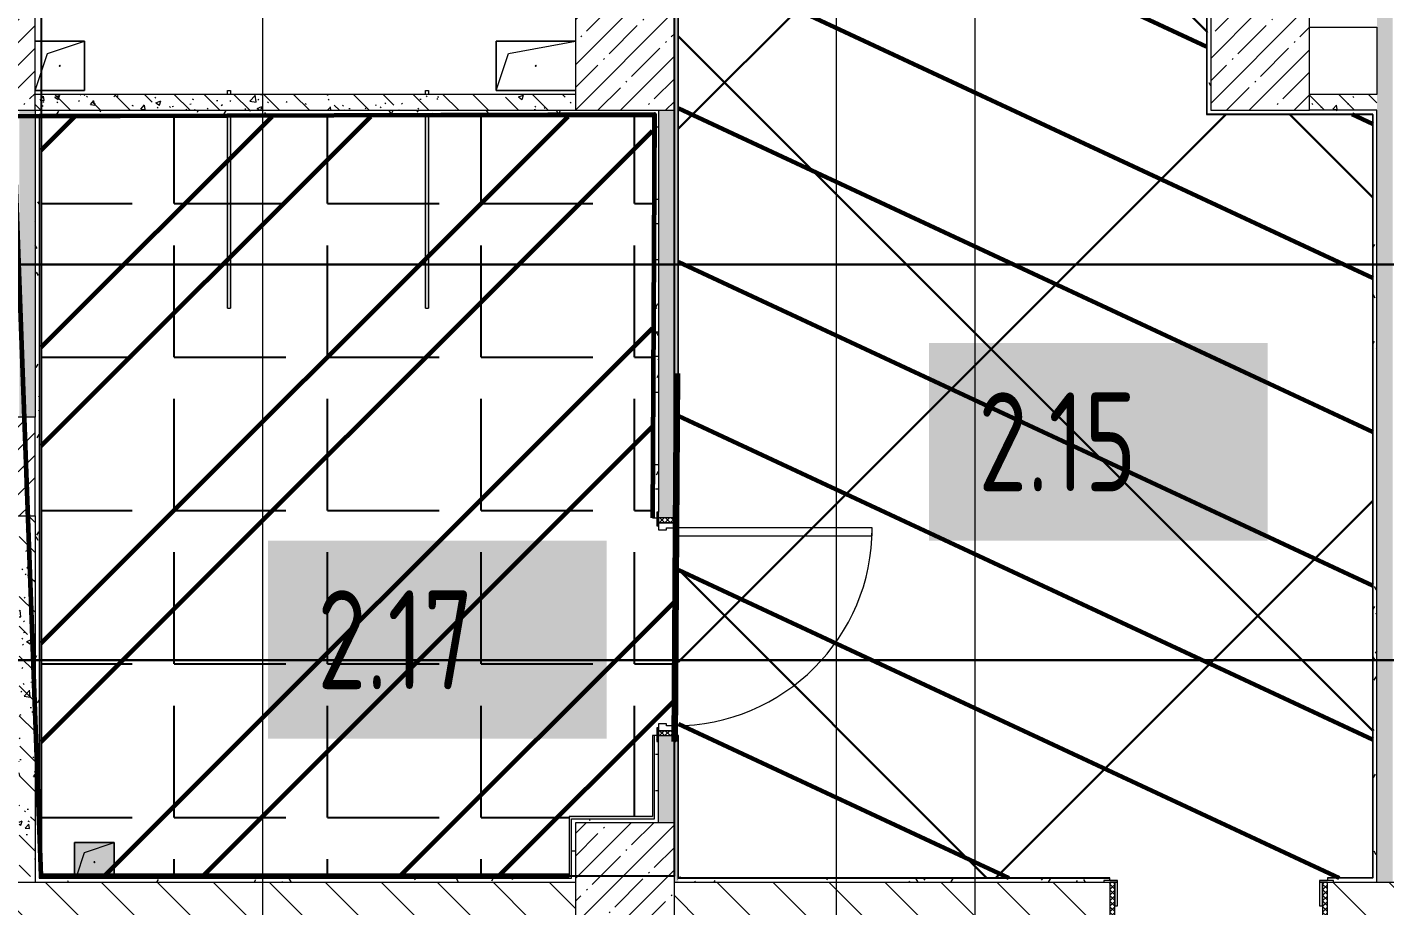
# Model space of a CAD drawing. Header units: millimetres. Extents: x -164500 to 426394, y -23753 to 102118.
# Drawn here: x 219542 to 226402, y 18679 to 23119 of the extents above; entities that cross this region are included whole.
import ezdxf
from ezdxf import colors
from ezdxf.entities.mleader import LeaderData, LeaderLine
from ezdxf.math import Vec2, Vec3

# ---------------------------------------------------------------- set-up
doc = ezdxf.new("R2010")
doc.units = ezdxf.units.MM
doc.linetypes.add('Осевая', pattern=[6350, 1270, -952.5, 3175, -952.5])
for name, color, linetype, lineweight in [('0) шлифовка', 5, 'Continuous', 60), ('196 1-3 этаж гидро изол', 6, 'Continuous', 60), ('284 стык. профилей', 1, 'Continuous', 120), ('5.3) Л-7 Линолеум 4 вып', 230, 'Continuous', 30), ('5.3) Линолем обрезка', 100, 'Continuous', 30), ('9.1) Рулон', 30, 'Continuous', 30), ('A-DOOR-2', 7, 'Continuous', 5), ('A-DOOR-FRAM-2', 7, 'Continuous', 5), ('A-FLOR', 7, 'Continuous', 9), ('A-GENM', 7, 'Continuous', 9), ('A-WALL', 7, 'Continuous', 5), ('I-WALL', 7, 'Continuous', 5), ('S-COLS', 7, 'Continuous', 9), ('S-COLS-1', 7, 'Continuous', 5), ('Оси', 7, 'Continuous', 9), ('Оси-2', 7, 'Осевая', 9)]:
    doc.layers.add(name, color=color, linetype=linetype, lineweight=lineweight)
for name, color, linetype in [('1.2.1) плитка КР3', 140, 'Continuous'), ('2) защита вин плитк', 6, 'Continuous'), ('3.2.2) Нал-ой пол 4 вып', 3, 'Continuous')]:
    doc.layers.add(name, color=color, linetype=linetype)
doc.layers.add('A-AREA-PATT-2', color=7, linetype='Continuous', lineweight=5, true_color=0xcde0ef, transparency=1)
for name, color, linetype, lineweight, true_color in [('A-DOOR-1', 7, 'Continuous', 5, 0xc0c0c0), ('A-DOOR-FRAM-1', 7, 'Continuous', 5, 0xc0c0c0), ('A-WALL-1', 9, 'Continuous', 5, 0x808080), ('A-WALL-FNSH-1', 9, 'Continuous', 5, 0x808080)]:
    doc.layers.add(name, color=color, linetype=linetype, lineweight=lineweight, true_color=true_color)
doc.styles.add('СПДС', font='ГОСТ тип А.ttf', dxfattribs={"width": 0.9})
pattern_1 = [(135, (148772.12, -0.94), (-150.8683, -150.8683), [213.36, -35.56, 7.112, -35.56]), (135, (148772.12, 149.83), (-150.8683, -150.8683), []), (50, (148772.12, -0.94), (255.05767, -22.3145), [26.67, -293.37]), (355, (148772.12, -0.94), (-49.3404, 267.4791), [21.336, -234.696]), (100.451, (148793.38, -2.8), (205.7195, 245.16356), [22.666, -249.326]), (46.184, (148772.12, 70.18), (379.511, -58.86), [40.005, -440.055]), (96.636, (148803.75, 65.27), (332.3634, 346.3991), [33.999, -373.989]), (351.184, (148772.12, 70.18), (332.3669, 346.3953), [32.004, -352.044]), (21, (148807.68, 52.4), (212.26017, -143.1711), [26.67, -293.37]), (326, (148807.68, 52.4), (86.5224, 257.8632), [21.336, -234.696]), (71.451, (148825.37, 40.47), (298.78395, 114.6901), [22.666, -249.326]), (37.5, (148772.12, -0.94), (4.32385, 118.37751), [6.706, -225.146, 6.706, -231.546, -235.585]), (37.5, (148772.12, -0.94), (4.32385, 118.37751), [-470.103, 6.706, -228.879]), (7.5, (148772.12, -0.94), (93.54758, 140.2533), [6.706, -129.134, 6.706, -219.812, -89.789]), (7.5, (148772.12, -0.94), (93.54758, 140.2533), [-362.356, 6.706, -83.083]), (327.5, (148692.82, -0.94), (189.82734, -8.02019), [6.706, -82.194, 6.706, -270.662, -368.046]), (327.5, (148692.82, -0.94), (189.82734, -8.02019), [-366.268, 6.706, -361.34]), (317.5, (148657.26, -0.94), (207.38114, 35.59764), [6.706, -108.864, 6.706, -177.495, -261.366]), (317.5, (148657.26, -0.94), (207.38114, 35.59764), [-299.771, 6.706, -254.66])]
pattern_2 = [(0, (148772.123, -0.94), (243.84, 60.96), [20.117, -162.763, 20.117, -162.763, -975.36]), (0, (148772.123, -0.94), (243.84, 60.96), [-365.76, 20.117, -345.643, 20.117, -162.763, -426.72]), (0, (148772.123, -0.94), (243.84, 60.96), [-914.4, 20.117, -101.803, 20.117, -284.683]), (120, (148863.563, 29.54), (-174.71291, 180.691634), [20.117, -162.763, 20.117, -162.763, -975.36]), (120, (148863.563, 29.54), (-174.71291, 180.691634), [-365.76, 20.117, -345.643, 20.117, -162.763, -426.72]), (120, (148863.563, 29.54), (-174.71291, 180.691634), [-914.4, 20.117, -101.803, 20.117, -284.683]), (240, (148894.043, 151.46), (-69.12709, -241.651634), [20.117, -162.763, 20.117, -162.763, -975.36]), (240, (148894.043, 151.46), (-69.12709, -241.651634), [-365.76, 20.117, -345.643, 20.117, -162.763, -426.72]), (240, (148894.043, 151.46), (-69.12709, -241.651634), [-914.4, 20.117, -101.803, 20.117, -284.683])]
pattern_3 = [(45, (205553.1, 26879), (-1347.04, 1347.04), [])]

# ---------------------------------------------------------------- blocks, each defined once
blk = doc.blocks.new('BSC_Колонна _Прямоугольная - 500х500-V323-Объем проектирования 2 этажа')
at = {"layer": 'S-COLS-1'}
h = blk.add_hatch(dxfattribs=at)
h.set_pattern_fill('FP_72', color=256, style=0, pattern_type=2)
h.set_pattern_definition([(45, (-77000, -22950), (-114.04925, 114.04925), []), (45, (-76885.95, -22950), (-114.04925, 114.04925), [201.613, -40.323, 6.706, -33.617])])
h.paths.add_polyline_path([(250, -250), (250, 250), (-250, 250), (-250, -250)])
for p, q in [((250, 250), (-250, 250)), ((-250, 250), (-250, -250)), ((250, -250), (250, 250)), ((-250, -250), (250, -250))]:
    blk.add_line(p, q, dxfattribs=at)
blk = doc.blocks.new('BSC_Колонна _Прямоугольная - 500х500-V324-Объем проектирования 2 этажа')
at = {"layer": 'S-COLS-1'}
h = blk.add_hatch(dxfattribs=at)
h.set_pattern_fill('FP_73', color=256, style=0, pattern_type=2)
h.set_pattern_definition([(45, (-73790, -22950), (-114.04925, 114.04925), []), (45, (-73675.95, -22950), (-114.04925, 114.04925), [201.613, -40.323, 6.706, -33.617])])
h.paths.add_polyline_path([(167.4, -250), (250, -250), (250, 250), (-250, 250), (-250, -250)])
for p, q in [((250, 250), (-250, 250)), ((-250, 250), (-250, -250)), ((250, -250), (250, 250)), ((-250, -250), (250, -250))]:
    blk.add_line(p, q, dxfattribs=at)
blk = doc.blocks.new('BSC_Колонна _Прямоугольная - 500х500-V325-Объем проектирования 2 этажа')
at = {"layer": 'S-COLS-1'}
h = blk.add_hatch(dxfattribs=at)
h.set_pattern_fill('FP_74', color=256, style=0, pattern_type=2)
h.set_pattern_definition([(45, (-70560, -22950), (-114.04925, 114.04925), []), (45, (-70445.95, -22950), (-114.04925, 114.04925), [201.613, -40.323, 6.706, -33.617])])
h.paths.add_polyline_path([(-250, -250), (250, -250), (250, 250), (-250, 250), (-250, 206.7)])
for p, q in [((250, 250), (-250, 250)), ((-250, 250), (-250, -250)), ((250, -250), (250, 250)), ((-250, -250), (250, -250))]:
    blk.add_line(p, q, dxfattribs=at)
blk = doc.blocks.new('131_Сантехническая перегородка - СП-2-V334-Объем проектирования 2 этажа')
at = {"layer": 'A-GENM'}
for p, q in [((0, 8), (969, 8)), ((0, 8), (0, -8)), ((1080, 8), (1100, 8)), ((1100, 8), (1100, -8)), ((969, -8), (0, -8)), ((1100, -8), (1080, -8))]:
    blk.add_line(p, q, dxfattribs=at)
blk = doc.blocks.new('GM_Отверстие прямоугольное _в плите_ - Отверстие-V382-Объем проектирования 2 этажа')
at = {"layer": 'A-GENM'}
for p, q in [((-100, -69), (-100, 100)), ((-100, 100), (100, 100)), ((100, 100), (-100, 100)), ((-100, 100), (-100, -69)), ((-50, 50), (100, 100)), ((100, 100), (100, -69)), ((100, -69), (100, 100)), ((-89.7, -69), (-50, 50))]:
    blk.add_line(p, q, dxfattribs=at)
for start, end in [(360, 180), (180, 360)]:
    blk.add_arc((0, 0), 2.5, start, end, dxfattribs=at)
blk = doc.blocks.new('GM_Отверстие прямоугольное _в плите_ - Отверстие-21612502-Объем проектирования 2 этажа')
at = {"layer": 'A-GENM'}
for p, q in [((-200, -125), (-200, 125)), ((-200, 125), (200, 125)), ((200, 125), (-200, 125)), ((-200, 125), (-200, -125)), ((-137.5, 62.5), (200, 125)), ((-200, -125), (-137.5, 62.5)), ((200, -125), (-200, -125)), ((-200, -125), (200, -125))]:
    blk.add_line(p, q, dxfattribs=at)
for start, end in [(360, 180), (180, 360)]:
    blk.add_arc((0, 0), 2.5, start, end, dxfattribs=at)
blk = doc.blocks.new('GM_Отверстие прямоугольное _в плите_ - Отверстие-V387-Объем проектирования 2 этажа')
at = {"layer": 'A-GENM'}
for p, q in [((-125, 125), (125, 125)), ((125, 125), (-125, 125)), ((-62.5, 62.5), (125, 125)), ((125, 125), (125, -125)), ((125, -125), (125, 125)), ((-125, -125), (-62.5, 62.5)), ((125, -125), (-125, -125)), ((-125, -125), (125, -125))]:
    blk.add_line(p, q, dxfattribs=at)
for start, end in [(360, 180), (180, 360)]:
    blk.add_arc((0, 0), 2.5, start, end, dxfattribs=at)
blk = doc.blocks.new('BSC_Колонна _Прямоугольная - 500х500-V388-Объем проектирования 2 этажа')
at = {"layer": 'S-COLS-1'}
h = blk.add_hatch(dxfattribs=at)
h.set_pattern_fill('FP_132', color=256, style=0, pattern_type=2)
h.set_pattern_definition([(45, (-70560, -20900), (-114.04925, 114.04925), []), (45, (-70445.95, -20900), (-114.04925, 114.04925), [201.613, -40.323, 6.706, -33.617])])
h.paths.add_polyline_path([(170, -250), (250, -250), (250, 250), (-250, 250), (-250, -250)])
for p, q in [((250, 250), (-250, 250)), ((-250, 250), (-250, -250)), ((250, -250), (250, 250)), ((-250, -250), (250, -250))]:
    blk.add_line(p, q, dxfattribs=at)
blk = doc.blocks.new('BSC_Колонна _Прямоугольная - 500х500-V393-Объем проектирования 2 этажа')
at = {"layer": 'S-COLS-1'}
h = blk.add_hatch(dxfattribs=at)
h.set_pattern_fill('FP_135', color=256, style=0, pattern_type=2)
h.set_pattern_definition([(45, (-73790, -18850), (-114.04925, 114.04925), []), (45, (-73675.95, -18850), (-114.04925, 114.04925), [201.613, -40.323, 6.706, -33.617])])
h.paths.add_polyline_path([(-250, -250), (250, -250), (250, 250), (-250, 250), (-250, -150.6)])
for p, q in [((250, 250), (-250, 250)), ((-250, 250), (-250, -250)), ((250, -250), (250, 250)), ((-250, -250), (250, -250))]:
    blk.add_line(p, q, dxfattribs=at)
blk = doc.blocks.new('*U1717')
at = {"layer": '5.3) Линолем обрезка'}
blk.add_lwpolyline([(-10250, 0), (10250, 0)], dxfattribs=at)
blk = doc.blocks.new('*U1718')
at = {"layer": '5.3) Линолем обрезка', "color": 0, "linetype": 'ByBlock', "lineweight": -2, "transparency": 16777216}
for p in [(0, 10000), (0, 8000)]:
    blk.add_blockref('*U1717', p, dxfattribs=at)

msp = doc.modelspace()

# ---------------------------------------------------------------- hatches: boundary and pattern name
at = {"layer": '0) шлифовка', "true_color": 0x2776bb}
h = msp.add_hatch(dxfattribs=at)
h.set_pattern_fill('ANSI31', color=152, scale=222, angle=110)
h.set_pattern_definition([(155, (205553.1, 26879), (-297.882, -638.81), [])])
h.paths.add_polyline_path([(226341.123, 26529), (225091.123, 26529), (225091.123, 26530), (225091.123, 26879), (222833.123, 26879), (222833.123, 26300), (222833.123, 18821), (225012.123, 18821), (226341.123, 18821), (226341.123, 22679), (225501.123, 22679), (225501.123, 23221), (226341.123, 23221)])
at = {"layer": '1.2.1) плитка КР3'}
h = msp.add_hatch(dxfattribs=at)
h.set_pattern_fill('ANGLE', color=256, scale=111)
h.set_pattern_definition([(0, (205553.1, 26879), (0, 775.335), [563.88, -211.455]), (90, (205553.1, 26879), (-775.335, 5e-14), [563.88, -211.455])])
h.paths.add_polyline_path([(222701.123, 22668.058), (219613.123, 22668.058), (219613.123, 18830.059), (222281.123, 18830.059), (222281.123, 19130.059), (222701.123, 19130.059), (222701.123, 19539.078), (222712.123, 19539.078), (222724.123, 19539.078), (222724.123, 19579.078), (222732.123, 19599.078), (222772.123, 19599.078), (222772.123, 19589.078), (222812.123, 19589.078), (222812.123, 20589.078), (222772.123, 20589.078), (222772.123, 20579.078), (222732.123, 20579.078), (222732.123, 20599.078), (222724.123, 20599.078), (222724.123, 20639.078), (222712.123, 20639.078), (222701.123, 20639.078)])
at = {"layer": '196 1-3 этаж гидро изол'}
h = msp.add_hatch(dxfattribs=at)
h.set_pattern_fill('ANSI32', color=256, scale=111)
h.set_pattern_definition([(45, (205553.1, 26879), (-747.606, 747.606), []), (45, (206051.5, 26879), (-747.606, 747.606), [])])
h.paths.add_polyline_path([(222701.123, 22668.058), (219613.123, 22668.058), (219613.123, 18830.059), (222281.123, 18830.059), (222281.123, 19130.059), (222701.123, 19130.059), (222701.123, 19539.078), (222712.123, 19539.078), (222724.123, 19539.078), (222724.123, 19579.078), (222732.123, 19599.078), (222772.123, 19599.078), (222772.123, 19589.078), (222812.123, 19589.078), (222812.123, 20589.078), (222772.123, 20589.078), (222772.123, 20579.078), (222732.123, 20579.078), (222732.123, 20599.078), (222724.123, 20599.078), (222724.123, 20639.078), (222712.123, 20639.078), (222701.123, 20639.078)])
at = {"layer": '2) защита вин плитк'}
h = msp.add_hatch(dxfattribs=at)
h.set_pattern_fill('ANSI31', color=256, scale=600)
h.set_pattern_definition(pattern_3)
h.paths.add_polyline_path([(226341.123, 26529), (225091.123, 26529), (225091.123, 26530), (225091.123, 26879), (222833.123, 26879), (222833.123, 26300), (222833.123, 18821), (225012.123, 18821), (226341.123, 18821), (226341.123, 22679), (225501.123, 22679), (225501.123, 23221), (226341.123, 23221)])
at = {"layer": '3.2.2) Нал-ой пол 4 вып'}
h = msp.add_hatch(dxfattribs=at)
h.set_pattern_fill('ANSI31', color=256, scale=600)
h.set_pattern_definition(pattern_3)
h.paths.add_polyline_path([(226341.123, 26529), (225091.123, 26529), (225091.123, 26530), (225091.123, 26879), (222833.123, 26879), (222833.123, 26300), (222833.123, 18821), (225012.123, 18821), (226341.123, 18821), (226341.123, 22679), (225501.123, 22679), (225501.123, 23221), (226341.123, 23221)])
at = {"layer": '5.3) Л-7 Линолеум 4 вып'}
h = msp.add_hatch(dxfattribs=at)
h.set_pattern_fill('ANSI37', color=256, scale=600)
h.set_pattern_definition([(45, (205553.1, 26879), (-1347.04, 1347.04), []), (135, (205553.1, 26879), (-1347.04, -1347.04), [])])
h.paths.add_polyline_path([(226341.123, 26529), (225091.123, 26529), (225091.123, 26530), (225091.123, 26879), (222833.123, 26879), (222833.123, 26300), (222833.123, 18821), (225012.123, 18821), (226341.123, 18821), (226341.123, 22679), (225501.123, 22679), (225501.123, 23221), (226341.123, 23221)])
at = {"layer": 'A-AREA-PATT-2'}
msp.add_hatch(color=256, dxfattribs=at).paths.add_polyline_path([(219782.123, 18824.559), (222286.623, 18824.559), (222286.623, 19124.559), (222706.623, 19124.559), (222706.623, 19539.078), (222701.123, 19539.078), (222701.123, 19130.059), (222281.123, 19130.059), (222281.123, 18830.059), (219982.123, 18830.059), (219982.123, 18999.059), (219782.123, 18999.059), (219782.123, 18830.059), (219613.123, 18830.059), (219613.123, 22668.058), (220554.123, 22668.058), (220554.123, 21699.058), (220570.123, 21699.058), (220570.123, 22668.058), (221554.123, 22668.058), (221554.123, 21699.058), (221570.123, 21699.058), (221570.123, 22668.058), (222701.123, 22668.058), (222701.123, 20639.078), (222706.623, 20639.078), (222705.748, 22673.558), (219607.623, 22673.558), (219607.623, 18824.559), (219625.778, 18824.559)])
at = {"layer": 'A-DOOR-2'}
h = msp.add_hatch(dxfattribs=at)
h.set_pattern_fill('FP_199', color=256, angle=-90, style=0, pattern_type=2)
h.set_pattern_definition([(45, (222876.808, 18350.167), (-14.14214, 14.14214), []), (135, (222876.808, 18350.167), (-14.14214, -14.14214), [])])
h.paths.add_polyline_path([(222753.3, 19539.078), (222812.123, 19539.078), (222810.305, 19564.078), (222732.123, 19564.078), (222732.123, 19539.078)])
h = msp.add_hatch(dxfattribs=at)
h.set_pattern_fill('FP_75', color=256, angle=180, style=0, pattern_type=2)
h.set_pattern_definition([(315, (223823.212, 18534.374), (14.14214, 14.14214), []), (45, (223823.212, 18534.374), (-14.14214, 14.14214), [])])
h.paths.add_polyline_path([(225012.123, 18599.059), (225037.123, 18599.111), (225037.123, 18799.059), (225012.123, 18799.059)])
at = {"layer": 'A-DOOR-FRAM-2'}
h = msp.add_hatch(dxfattribs=at)
h.set_pattern_fill('FP_200', color=256, angle=-90, style=0, pattern_type=2)
h.set_pattern_definition([(315, (222876.808, 20472.962), (14.1421, 14.1421), []), (45, (222876.808, 20472.962), (-14.1421, 14.1421), [])])
h.paths.add_polyline_path([(222732.389, 20614.078), (222812.123, 20614.078), (222812.123, 20639.078), (222732.123, 20639.078), (222732.123, 20614.078)])
h = msp.add_hatch(dxfattribs=at)
h.set_pattern_fill('FP_76', color=256, angle=180, style=0, pattern_type=2)
h.set_pattern_definition([(225, (225946.007, 18534.374), (14.1421, -14.1421), []), (315, (225946.007, 18534.374), (14.1421, 14.1421), [])])
h.paths.add_polyline_path([(226112.123, 18599.059), (226112.123, 18799.059), (226087.123, 18799.059), (226087.123, 18599.059), (226099.303, 18599.059)])
at = {"layer": 'I-WALL'}
h = msp.add_hatch(dxfattribs=at)
h.set_pattern_fill('FP_41', color=256, style=0, pattern_type=2)
h.set_pattern_definition(pattern_1)
h.paths.add_polyline_path([(226362.227, 18799.059), (226442.123, 18799.059), (226442.123, 26899.058), (226362.123, 26899.058), (226362.123, 18799.059)])
h = msp.add_hatch(dxfattribs=at)
h.set_pattern_fill('FP_191', color=256, style=0, pattern_type=2)
h.set_pattern_definition(pattern_2)
h.paths.add_polyline_path([(222832.123, 18799.059), (222832.123, 19539.078), (222820.123, 19539.078), (222820.123, 19509.078), (222812.123, 19509.078), (222812.123, 18799.059)])
h.paths.add_polyline_path([(222820.123, 20639.078), (222832.123, 20639.078), (222832.123, 25199.058), (222820.123, 25199.058), (222820.123, 25169.058), (222812.123, 25169.058), (222812.255, 20669.078), (222820.123, 20669.078)])
h.paths.add_polyline_path([(222832.123, 26299.058), (222832.123, 26879.058), (222812.123, 26878.058), (222812.123, 26329.058), (222820.123, 26329.058), (222820.123, 26299.058)])
h = msp.add_hatch(dxfattribs=at)
h.set_pattern_fill('FP_41', color=256, style=0, pattern_type=2)
h.set_pattern_definition(pattern_1)
h.paths.add_polyline_path([(219502.39, 21149.059), (219582.123, 21149.059), (219582.123, 22699.058), (219502.123, 22699.058), (219502.123, 21149.059)])
h.paths.add_polyline_path([(219546.568, 23199.058), (219582.123, 23199.058), (219582.123, 26616.558), (219576.89, 26599.058), (219502.123, 26599.058), (219502.123, 23199.058)])
h = msp.add_hatch(dxfattribs=at)
h.set_pattern_fill('FP_41', color=256, style=0, pattern_type=2)
h.set_pattern_definition(pattern_1)
h.paths.add_polyline_path([(222812.123, 19099.059), (222812.123, 19539.078), (222732.123, 19539.078), (222732.123, 19099.059), (222737.123, 19099.059)])
h.paths.add_polyline_path([(222812.123, 20639.078), (222812.123, 22699.058), (222732.123, 22699.058), (222732.123, 20639.078)])
h.paths.add_polyline_path([(222812.123, 23199.058), (222812.123, 25199.058), (222732.123, 25199.058), (222732.123, 23199.058), (222746.008, 23199.058)])
h.paths.add_polyline_path([(222732.123, 26299.058), (222812.123, 26299.058), (222812.123, 26586.558), (222732.123, 26586.558), (222732.123, 26329.058)])
h = msp.add_hatch(dxfattribs=at)
h.set_pattern_fill('FP_191', color=256, style=0, pattern_type=2)
h.set_pattern_definition(pattern_2)
h.paths.add_polyline_path([(225502.123, 22699.058), (225522.123, 22699.058), (225522.123, 23219.058), (225502.123, 23219.058), (225502.123, 22729.9)])
h = msp.add_hatch(dxfattribs=at)
h.set_pattern_fill('FP_41', color=256, style=0, pattern_type=2)
h.set_pattern_definition(pattern_1)
h.paths.add_polyline_path([(222312.123, 22699.058), (222312.123, 22779.058), (219582.123, 22779.058), (219582.123, 22699.058), (220434.908, 22699.058)])
h = msp.add_hatch(dxfattribs=at)
h.set_pattern_fill('FP_41', color=256, style=0, pattern_type=2)
h.set_pattern_definition(pattern_1)
h.paths.add_polyline_path([(226362.123, 22699.058), (226362.123, 22779.058), (226022.123, 22779.058), (226022.123, 22699.058), (226360.562, 22699.058)])
h = msp.add_hatch(dxfattribs=at)
h.set_pattern_fill('FP_191', color=256, style=0, pattern_type=2)
h.set_pattern_definition(pattern_2)
h.paths.add_polyline_path([(220434.908, 22679.058), (222712.123, 22679.058), (222712.123, 22699.058), (219582.123, 22699.058), (219582.123, 22679.058), (219712.173, 22679.058)])
h = msp.add_hatch(dxfattribs=at)
h.set_pattern_fill('FP_191', color=256, style=0, pattern_type=2)
h.set_pattern_definition(pattern_2)
h.paths.add_polyline_path([(219582.123, 18819.059), (219602.123, 18819.059), (219602.123, 22679.058), (219582.123, 22678.93), (219582.123, 18819.288)])
h = msp.add_hatch(dxfattribs=at)
h.set_pattern_fill('FP_191', color=256, style=0, pattern_type=2)
h.set_pattern_definition(pattern_2)
h.paths.add_polyline_path([(222712.123, 19119.059), (222732.123, 19119.059), (222729.942, 19509.078), (222724.123, 19509.078), (222724.123, 19539.078), (222712.123, 19539.078), (222712.123, 19130.059)])
h.paths.add_polyline_path([(222724.123, 20639.078), (222724.123, 20669.078), (222732.123, 20669.078), (222732.123, 22699.058), (222712.123, 22699.058), (222712.123, 20639.078)])
h = msp.add_hatch(dxfattribs=at)
h.set_pattern_fill('FP_191', color=256, style=0, pattern_type=2)
h.set_pattern_definition(pattern_2)
h.paths.add_polyline_path([(226216.783, 22679.058), (226341.123, 22679.058), (226341.123, 22699.058), (225502.123, 22699.058), (225502.123, 22679.058), (226112.123, 22679.058)])
h = msp.add_hatch(dxfattribs=at)
h.set_pattern_fill('FP_191', color=256, style=0, pattern_type=2)
h.set_pattern_definition(pattern_2)
h.paths.add_polyline_path([(226362.123, 18819.059), (226360.562, 22699.058), (226342.123, 22699.058), (226342.123, 18820.059)])
h = msp.add_hatch(dxfattribs=at)
h.set_pattern_fill('FP_41', color=256, style=0, pattern_type=2)
h.set_pattern_definition(pattern_1)
h.paths.add_polyline_path([(219502.123, 18799.059), (219582.123, 18799.059), (219582.123, 20649.059), (219502.123, 20649.059), (219502.123, 19007.207)])
h = msp.add_hatch(dxfattribs=at)
h.set_pattern_fill('FP_191', color=256, style=0, pattern_type=2)
h.set_pattern_definition(pattern_2)
h.paths.add_polyline_path([(222292.123, 18819.059), (222312.123, 18819.059), (222312.123, 19119.059), (222292.123, 19119.059), (222292.123, 18830.059)])
h = msp.add_hatch(dxfattribs=at)
h.set_pattern_fill('FP_191', color=256, style=0, pattern_type=2)
h.set_pattern_definition(pattern_2)
h.paths.add_polyline_path([(222312.123, 19099.059), (222732.123, 19099.059), (222732.123, 19119.059), (222312.123, 19119.059)])
h = msp.add_hatch(dxfattribs=at)
h.set_pattern_fill('FP_23', color=256, style=0, pattern_type=2)
h.set_pattern_definition([(135, (148772.12, -0.94), (-141.42136, -141.42136), [])])
h.paths.add_polyline_path([(232872.836, 18599.059), (232972.123, 18599.059), (232972.123, 18799.059), (228952.123, 18799.059), (228952.123, 18599.059), (232721.392, 18599.059)])
h.paths.add_polyline_path([(222312.123, 18599.059), (222312.123, 18799.059), (215532.123, 18799.059), (215532.123, 18599.059), (220434.908, 18599.059)])
h.paths.add_polyline_path([(223273.437, 18599.059), (225012.123, 18599.059), (225012.123, 18799.059), (222812.123, 18799.059), (222812.123, 18599.059)])
h.paths.add_polyline_path([(226112.123, 18599.059), (227352.123, 18599.059), (227352.123, 18799.059), (226112.123, 18799.059)])
h = msp.add_hatch(dxfattribs=at)
h.set_pattern_fill('FP_191', color=256, style=0, pattern_type=2)
h.set_pattern_definition(pattern_2)
h.paths.add_polyline_path([(220434.908, 18799.059), (222312.123, 18799.059), (222312.123, 18819.059), (219582.123, 18819.059), (219582.123, 18799.059), (219602.123, 18799.059)])
h = msp.add_hatch(dxfattribs=at)
h.set_pattern_fill('FP_191', color=256, style=0, pattern_type=2)
h.set_pattern_definition(pattern_2)
h.paths.add_polyline_path([(226362.123, 18799.059), (226362.123, 18819.059), (226112.123, 18819.059), (226112.636, 18807.059), (226142.123, 18807.059), (226142.123, 18799.059), (226342.123, 18799.059)])
h.paths.add_polyline_path([(224568.893, 18799.059), (224982.123, 18799.334), (224982.123, 18807.059), (225012.123, 18807.059), (225012.123, 18819.059), (222833.123, 18819.059), (222832.123, 18799.059), (224436.04, 18799.059)])

# ---------------------------------------------------------------- linework, layer by layer
at = {"layer": '1.2.1) плитка КР3'}
msp.add_lwpolyline([(222812.123, 26899.058), (219613.123, 26899.058), (219613.123, 18830.059), (222812.123, 18830.059)], close=True, dxfattribs=at)
at = {"layer": '196 1-3 этаж гидро изол'}
msp.add_lwpolyline([(222281.123, 18830.059), (219613.123, 18830.059), (219473.123, 22670.058), (222712.123, 22679.058), (222701.123, 20639.078)], dxfattribs=at)
at = {"layer": '284 стык. профилей'}
msp.add_lwpolyline([(222825.123, 21369.078), (222812.123, 19509.078)], dxfattribs=at)
at = {"layer": 'A-DOOR-1'}
for p, q in [((223812.123, 20589.078), (222812.123, 20589.078)), ((222812.123, 20589.078), (222812.123, 20549.078)), ((223812.123, 20549.078), (223812.123, 20589.078)), ((222812.123, 20549.078), (223812.123, 20549.078))]:
    msp.add_line(p, q, dxfattribs=at)
msp.add_arc((222812.123, 20589.078), 1000, 270, 0, dxfattribs=at)
at = {"layer": 'A-DOOR-FRAM-1'}
for p, q in [((222732.123, 20669.078), (222724.123, 20669.078)), ((222724.123, 20669.078), (222724.123, 20599.078)), ((222732.123, 20599.078), (222732.123, 20669.078)), ((222820.123, 20669.078), (222812.123, 20669.078)), ((222812.123, 20669.078), (222812.123, 20599.078)), ((222820.123, 20599.078), (222820.123, 20669.078)), ((222724.123, 20599.078), (222732.123, 20599.078)), ((222812.123, 20639.078), (222732.123, 20639.078)), ((222732.123, 20639.078), (222732.123, 20614.078)), ((222812.123, 20614.078), (222732.123, 20614.078)), ((222732.123, 20614.078), (222732.123, 20579.078)), ((222732.123, 20614.078), (222812.123, 20614.078)), ((222733.123, 20614.078), (222732.123, 20614.078)), ((222732.123, 20614.078), (222732.123, 20599.078)), ((222732.123, 20599.078), (222733.123, 20599.078)), ((222733.123, 20599.078), (222733.123, 20614.078)), ((222772.123, 20579.078), (222772.123, 20589.078)), ((222772.123, 20589.078), (222812.123, 20589.078)), ((222812.123, 20614.078), (222811.123, 20614.078)), ((222811.123, 20614.078), (222811.123, 20599.078)), ((222811.123, 20599.078), (222812.123, 20599.078)), ((222812.123, 20614.078), (222812.123, 20639.078)), ((222812.123, 20589.078), (222812.123, 20614.078)), ((222812.123, 20599.078), (222812.123, 20614.078)), ((222812.123, 20599.078), (222820.123, 20599.078)), ((222732.123, 20579.078), (222772.123, 20579.078)), ((222724.123, 19579.078), (222724.123, 19509.078)), ((222732.123, 19579.078), (222724.123, 19579.078)), ((222772.123, 19599.078), (222732.123, 19599.078)), ((222732.123, 19599.078), (222732.123, 19564.078)), ((222732.123, 19579.078), (222732.123, 19564.078)), ((222733.123, 19579.078), (222732.123, 19579.078)), ((222732.123, 19509.078), (222732.123, 19579.078)), ((222732.123, 19564.078), (222812.123, 19564.078)), ((222732.123, 19564.078), (222732.123, 19539.078)), ((222812.123, 19564.078), (222732.123, 19564.078)), ((222732.123, 19564.078), (222733.123, 19564.078)), ((222733.123, 19564.078), (222733.123, 19579.078)), ((222772.123, 19589.078), (222772.123, 19599.078)), ((222812.123, 19589.078), (222772.123, 19589.078)), ((222811.123, 19579.078), (222811.123, 19564.078)), ((222812.123, 19579.078), (222811.123, 19579.078)), ((222811.123, 19564.078), (222812.123, 19564.078)), ((222812.123, 19564.078), (222812.123, 19589.078)), ((222812.123, 19564.078), (222812.123, 19579.078)), ((222812.123, 19579.078), (222812.123, 19509.078)), ((222820.123, 19579.078), (222812.123, 19579.078)), ((222812.123, 19539.078), (222812.123, 19564.078)), ((222820.123, 19509.078), (222820.123, 19579.078)), ((222724.123, 19509.078), (222732.123, 19509.078)), ((222732.123, 19539.078), (222812.123, 19539.078)), ((222812.123, 19509.078), (222820.123, 19509.078)), ((225052.123, 18807.059), (224982.123, 18807.059)), ((224982.123, 18807.059), (224982.123, 18799.059)), ((224982.123, 18799.059), (225052.123, 18799.059)), ((225037.123, 18799.059), (225012.123, 18799.059)), ((225012.123, 18799.059), (225012.123, 18599.059)), ((225037.123, 18599.059), (225037.123, 18799.059)), ((225052.123, 18799.059), (225037.123, 18799.059)), ((225037.123, 18799.059), (225037.123, 18679.059)), ((225052.123, 18799.059), (225052.123, 18807.059)), ((225052.123, 18679.059), (225052.123, 18799.059)), ((226072.123, 18807.059), (226072.123, 18799.059)), ((226142.123, 18807.059), (226072.123, 18807.059)), ((226072.123, 18799.059), (226072.123, 18679.059)), ((226087.123, 18799.059), (226072.123, 18799.059)), ((226072.123, 18799.059), (226142.123, 18799.059)), ((226087.123, 18799.059), (226087.123, 18599.059)), ((226112.123, 18799.059), (226087.123, 18799.059)), ((226087.123, 18679.059), (226087.123, 18799.059)), ((226112.123, 18599.059), (226112.123, 18799.059)), ((226142.123, 18799.059), (226142.123, 18807.059)), ((225037.123, 18679.059), (225052.123, 18679.059)), ((226072.123, 18679.059), (226087.123, 18679.059))]:
    msp.add_line(p, q, dxfattribs=at)
at = {"layer": 'A-FLOR'}
for p, q in [((222812.123, 20590.02), (222812.123, 19590.02)), ((222812.123, 20589.078), (222812.123, 19589.078))]:
    msp.add_line(p, q, dxfattribs=at)
at = {"layer": 'A-WALL'}
for p, q in [((219582.123, 22699.058), (219582.123, 21149.059)), ((219602.123, 22679.058), (222712.123, 22679.058)), ((219602.123, 22679.058), (219602.123, 18819.059)), ((222712.123, 20639.078), (222712.123, 22679.058)), ((222732.123, 22699.058), (222732.123, 20669.078)), ((222812.123, 20669.078), (222812.123, 22699.058)), ((226342.123, 18819.059), (226342.123, 22679.058)), ((226362.123, 18799.059), (226362.123, 22699.058)), ((219582.123, 20649.059), (219582.123, 18799.059)), ((222712.123, 19119.059), (222712.123, 19539.078)), ((222732.123, 19099.059), (222732.123, 19509.078)), ((222812.123, 19099.059), (222812.123, 19509.078)), ((222832.123, 18819.059), (222832.123, 19539.078)), ((222292.123, 18819.059), (222292.123, 19119.059)), ((222312.123, 19119.059), (222712.123, 19119.059)), ((215532.123, 18799.059), (222312.123, 18799.059)), ((219602.123, 18819.059), (222292.123, 18819.059)), ((222812.123, 18799.059), (224982.123, 18799.059)), ((222832.123, 18819.059), (225012.123, 18819.059)), ((226342.123, 18819.059), (226112.123, 18819.059)), ((226142.123, 18799.059), (227352.123, 18799.059))]:
    msp.add_line(p, q, dxfattribs=at)
at = {"layer": 'A-WALL-1'}
for p, q in [((222832.123, 20639.078), (222832.123, 25199.058)), ((225502.123, 23219.058), (225502.123, 22679.058)), ((226022.123, 23119.058), (226362.123, 23119.058)), ((226362.123, 23119.058), (226362.123, 22779.058)), ((222312.123, 22779.058), (219582.123, 22779.058)), ((226362.123, 22779.058), (226022.123, 22779.058)), ((219582.123, 22699.058), (222312.123, 22699.058)), ((226362.123, 22699.058), (226022.123, 22699.058)), ((226341.123, 22679.058), (226342.123, 22679.058)), ((222712.123, 20639.078), (222724.123, 20639.078)), ((222820.123, 20639.078), (222832.123, 20639.078)), ((222724.123, 19539.078), (222712.123, 19539.078)), ((222832.123, 19539.078), (222820.123, 19539.078)), ((225012.123, 18807.059), (225012.123, 18819.059)), ((226112.123, 18819.059), (226112.123, 18807.059))]:
    msp.add_line(p, q, dxfattribs=at)
at = {"layer": 'A-WALL-FNSH-1'}
for p, q in [((222833.123, 20639.078), (222833.123, 25199.058)), ((225501.123, 23220.058), (225501.123, 22678.058)), ((219613.123, 22668.058), (222701.123, 22668.058)), ((219613.123, 18830.059), (219613.123, 22668.058)), ((222701.123, 22668.058), (222701.123, 20639.078)), ((225501.123, 22678.058), (226341.123, 22678.058)), ((226341.123, 22679.058), (225502.123, 22679.058)), ((226341.123, 22678.058), (226341.123, 18820.059)), ((222701.123, 20639.078), (222712.123, 20639.078)), ((222832.123, 20639.078), (222833.123, 20639.078)), ((222712.123, 19539.078), (222701.123, 19539.078)), ((222701.123, 19539.078), (222701.123, 19130.059)), ((222833.123, 19539.078), (222832.123, 19539.078)), ((222833.123, 18820.059), (222833.123, 19539.078)), ((222281.123, 19130.059), (222281.123, 18830.059)), ((222701.123, 19130.059), (222281.123, 19130.059)), ((222292.123, 19119.059), (222312.123, 19119.059)), ((222281.123, 18830.059), (219613.123, 18830.059)), ((225012.123, 18820.059), (222833.123, 18820.059)), ((225012.123, 18819.059), (225012.123, 18820.059)), ((226341.123, 18820.059), (226112.123, 18820.059)), ((226112.123, 18820.059), (226112.123, 18819.059))]:
    msp.add_line(p, q, dxfattribs=at)
at = {"layer": 'Оси'}
for points in [[(224332.123, -1907.2), (224332.123, 3092.8), (224332.123, 22577.13), (224332.123, 27577.13)], [(220732.123, -1907.2), (220732.123, 3092.8), (220732.123, 22397.13), (220732.123, 27397.13)], [(223632.123, -1907.2), (223632.123, 3092.8), (223632.123, 22397.13), (223632.123, 27397.13)]]:
    msp.add_lwpolyline(points, dxfattribs=at)
at = {"layer": 'Оси-2'}
for p, q in [((224332.123, 3093.741), (224332.123, 22578.071)), ((220732.123, 3093.741), (220732.123, 22398.071)), ((223632.123, 3093.741), (223632.123, 22398.071))]:
    msp.add_line(p, q, dxfattribs=at)

# ---------------------------------------------------------------- block references
at = {"layer": '5.3) Линолем обрезка'}
msp.add_blockref('*U1718', (221923.123, 11920.058), dxfattribs=at)
at = {"layer": 'A-GENM'}
for name, p in [('GM_Отверстие прямоугольное _в плите_ - Отверстие-V387-Объем проектирования 2 этажа', (219707.123, 22924.058)), ('GM_Отверстие прямоугольное _в плите_ - Отверстие-21612502-Объем проектирования 2 этажа', (222112.123, 22924.058)), ('GM_Отверстие прямоугольное _в плите_ - Отверстие-V382-Объем проектирования 2 этажа', (219882.123, 18899.059))]:
    msp.add_blockref(name, p, dxfattribs=at)
at = {"layer": 'A-GENM', "rotation": 90.00000000000006}
for p in [(220562.123, 21699.058), (221562.123, 21699.058)]:
    msp.add_blockref('131_Сантехническая перегородка - СП-2-V334-Объем проектирования 2 этажа', p, dxfattribs=at)
at = {"layer": 'S-COLS'}
for name, p in [('BSC_Колонна _Прямоугольная - 500х500-V325-Объем проектирования 2 этажа', (219332.123, 22949.058)), ('BSC_Колонна _Прямоугольная - 500х500-V324-Объем проектирования 2 этажа', (222562.123, 22949.058)), ('BSC_Колонна _Прямоугольная - 500х500-V323-Объем проектирования 2 этажа', (225772.123, 22949.058)), ('BSC_Колонна _Прямоугольная - 500х500-V388-Объем проектирования 2 этажа', (219332.123, 20899.059)), ('BSC_Колонна _Прямоугольная - 500х500-V393-Объем проектирования 2 этажа', (222562.123, 18849.059))]:
    msp.add_blockref(name, p, dxfattribs=at)

# ---------------------------------------------------------------- texts
at = {"char_height": 500, "width": 1212.1515, "attachment_point": 1, "style": 'СПДС', "bg_fill": 1, "box_fill_scale": 1.5, "bg_fill_color": 7, "bg_fill_true_color": 16777215, "bg_fill_transparency": 0}
for s, insert in [('2.15', (224348.056, 21273.548)), ('2.17', (221008.501, 20273.548))]:
    msp.add_mtext(s, dxfattribs=dict(at, insert=insert))

# ---------------------------------------------------------------- leaders
at = {"layer": '9.1) Рулон', "color": 250, "lineweight": 30}
ml = msp.add_multileader_mtext('Standard', dxfattribs=at)
ml.set_content('Спортивный линолеум, ширина рулона 2 м, \\PДлина рулона 20,5 м = одна полоса 3,64 м + обрезок 16,86 м.\\PК закупке 2 рулона (41,0 м2)   ', color=250, style='СПДС')
ml.set_leader_properties()
ml.build(insert=Vec2(0, 0))
ml.multileader.update_dxf_attribs({"arrow_head_size": 400})
ctx = ml.context
ctx.base_point, ctx.char_height, ctx.arrow_head_size, ctx.plane_origin = Vec3(210610.301, 33583.565), 700, 400, Vec3(239237.559, 29598.724)
notes = []
notes.append((ctx, [(1, (1, 1, 0), (210602.301, 33583.565), (1, 0), 8, [(0, [(212574.908, 22907.86)], 0, [])])]))
ctx.mtext.insert, ctx.mtext.flow_direction = Vec3(210612.301, 34038.565), 5
for ctx, leaders in notes:
    for number, flags, end, landing, length, lines in leaders:
        leader = LeaderData()
        leader.index, (leader.has_last_leader_line, leader.has_dogleg_vector, leader.attachment_direction) = number, flags
        leader.last_leader_point, leader.dogleg_vector, leader.dogleg_length = Vec3(end), Vec3(landing), length
        for number, points, colour, breaks in lines:
            line = LeaderLine()
            line.index, line.vertices, line.color, line.breaks = number, Vec3.list(points), colors.encode_raw_color(colour), breaks
            leader.lines.append(line)
        ctx.leaders.append(leader)

doc.saveas('drawing.dxf')
